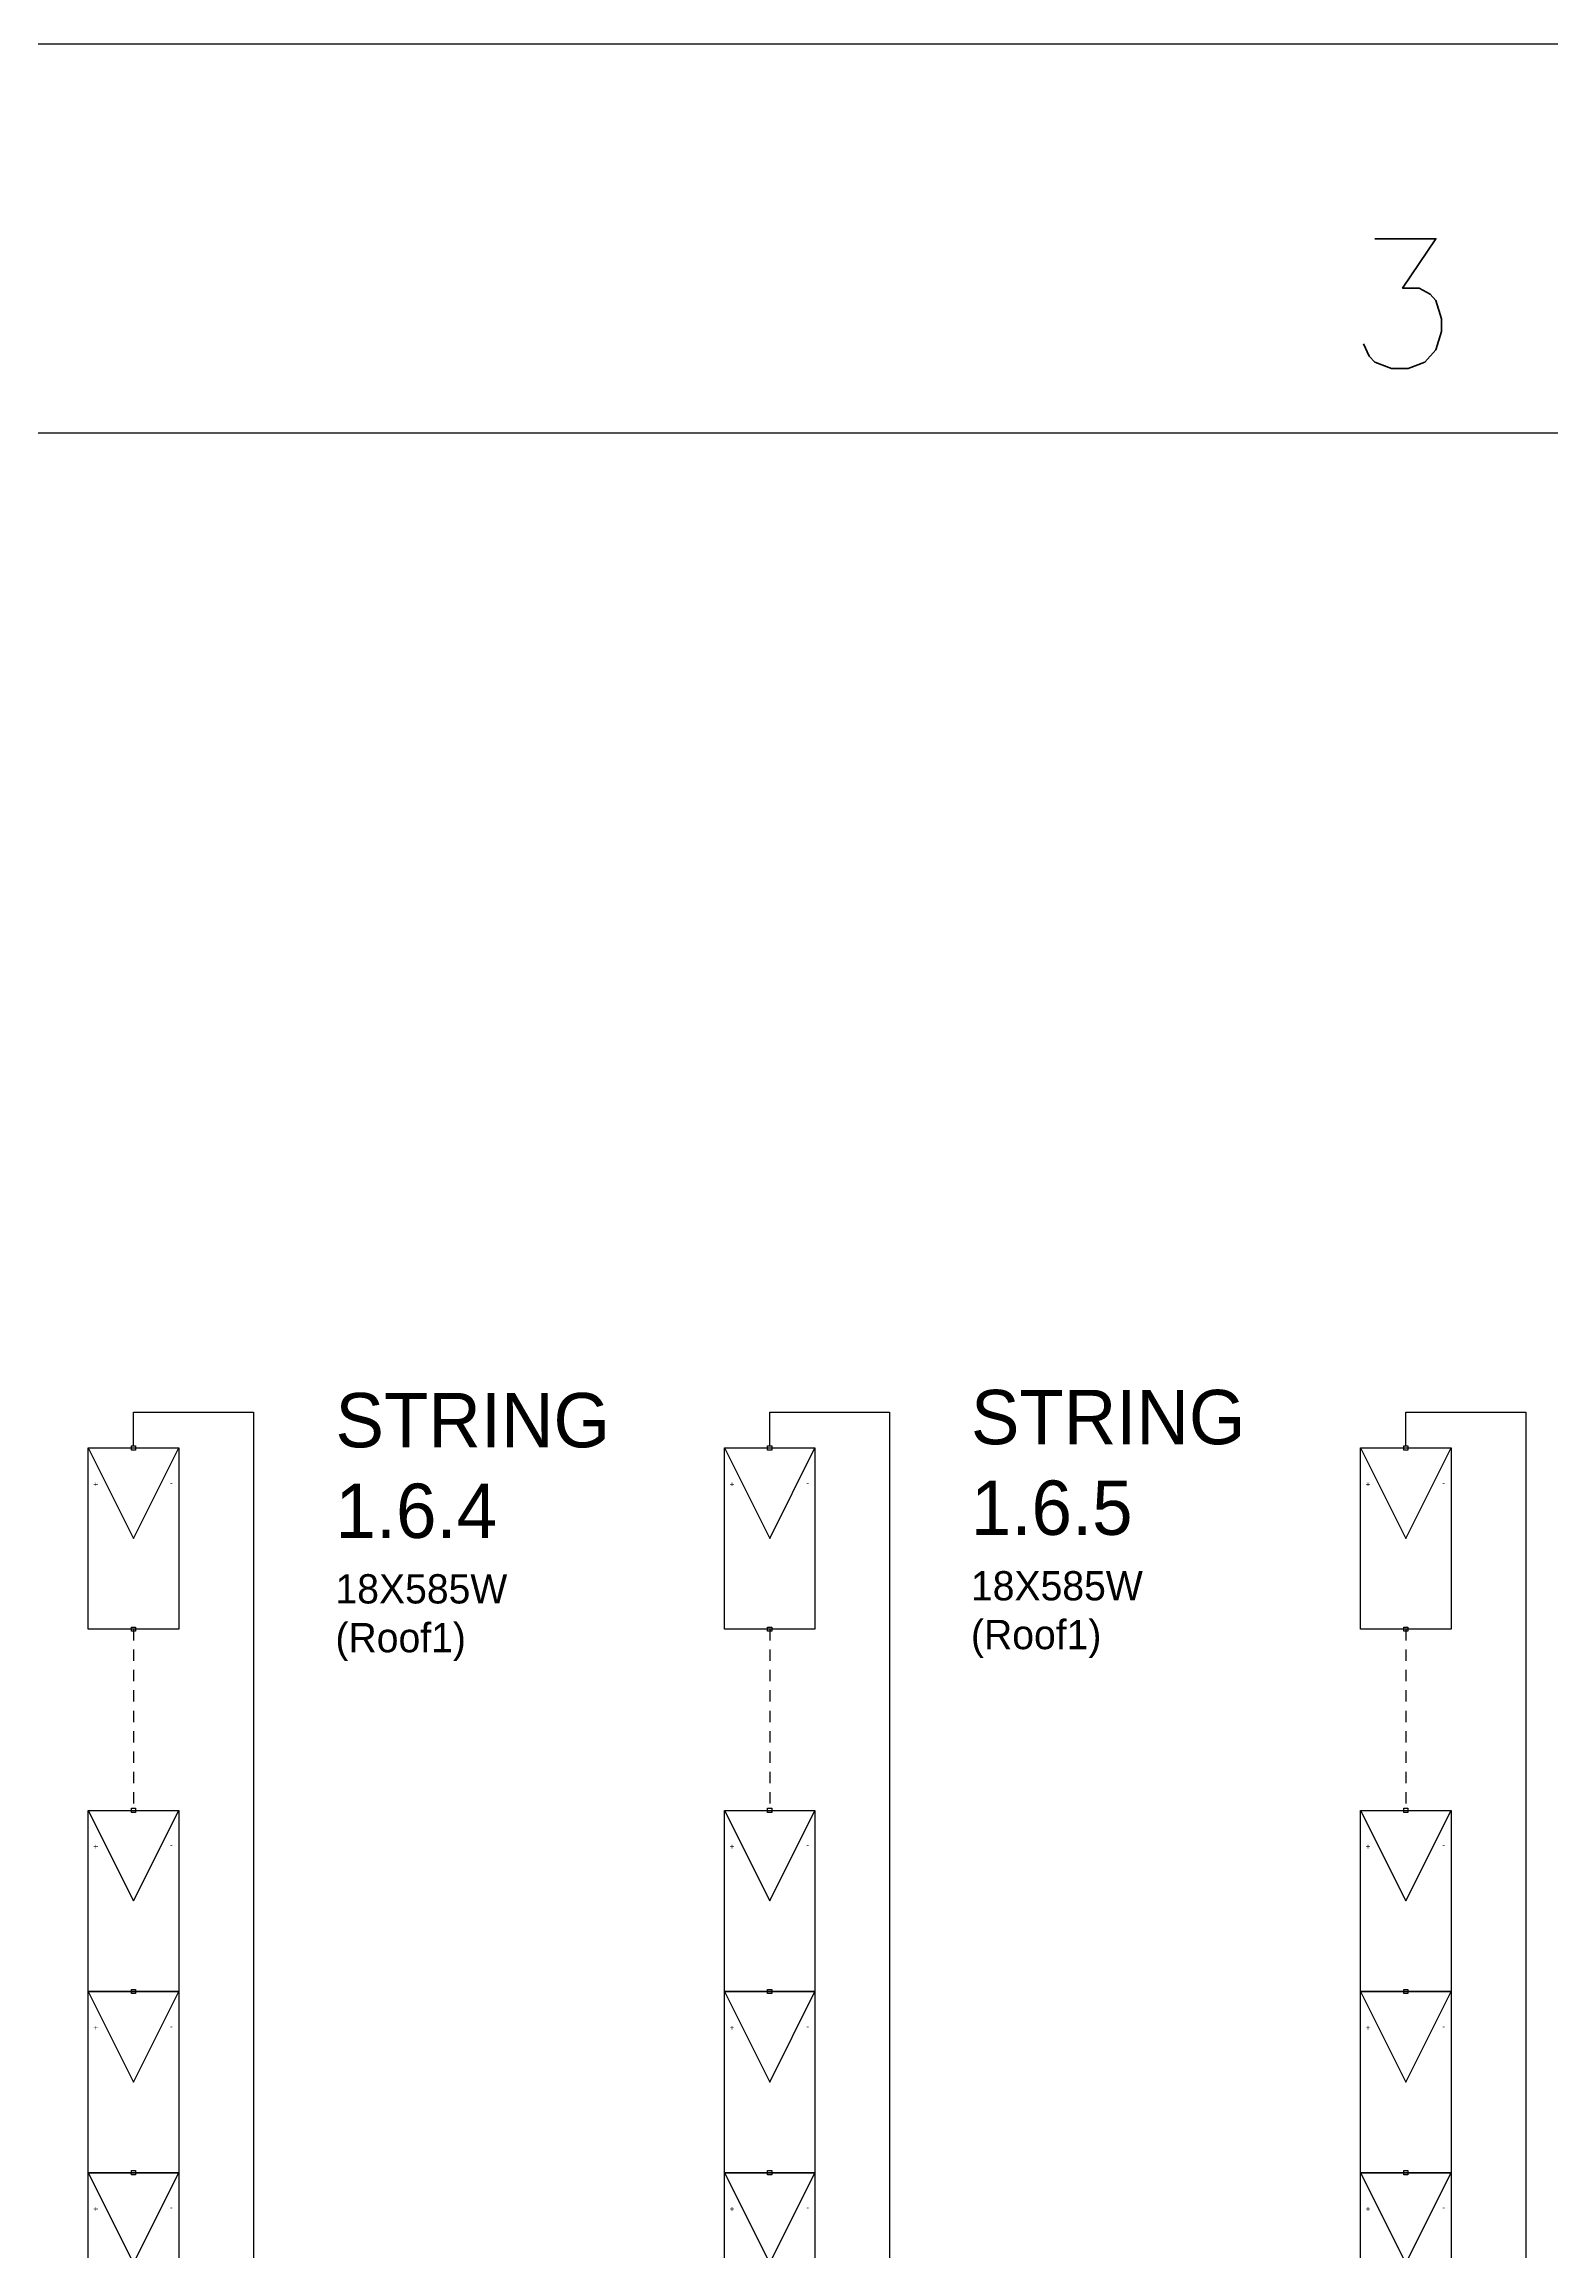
# Model space of a CAD drawing. Header units: inches. Extents: x 4 to 127, y -3 to 89.
# Drawn here: x 37.32 to 53.96, y 64.26 to 88.63 of the extents above; entities that cross this region are included whole.
import ezdxf
from ezdxf.enums import TextEntityAlignment as Align

# ---------------------------------------------------------------- set-up
doc = ezdxf.new("R2010")
doc.units = ezdxf.units.IN
doc.header["$MEASUREMENT"] = 0
doc.linetypes.add('HIDDEN2', pattern=[0.1875, 0.125, -0.0625])
for name, color, linetype in [('RED_12AWG', 1, 'Continuous'), ('SYMS', 7, 'Continuous'), ('Title Block', 7, 'Continuous'), ('Viewport', 7, 'Continuous')]:
    doc.layers.add(name, color=color, linetype=linetype)
doc.styles.add('Roman', font='romans')
doc.styles.add('WD', font='romans.shx')

# ---------------------------------------------------------------- blocks, each defined once
blk = doc.blocks.new('ANSI_border_C')
at = {"layer": 'Title Block'}
for p, q in [((21, 16), (0, 16)), ((20.5, 15.25), (0.5, 15.25))]:
    blk.add_line(p, q, dxfattribs=at)
at = {"layer": 'Title Block', "style": 'Roman'}
blk.add_text('3', height=0.25, dxfattribs=at).set_placement((8, 15.5), align=Align.MIDDLE_CENTER)
blk = doc.blocks.new('JIC_border_C')
at = {"xscale": 5.726708801404052, "yscale": 5.726708801404052, "zscale": 5.726708801404052}
blk.add_blockref('ANSI_border_C', (6.5, -3), dxfattribs=at)
blk = doc.blocks.new('HT0_01')
for p, q in [((-0.0625, 0.0625), (0.0625, 0.0625)), ((-0.0625, -0.0625), (-0.0625, 0.0625)), ((0.0625, 0.0625), (0.0625, -0.0625)), ((0.0625, -0.0625), (-0.0625, -0.0625))]:
    blk.add_line(p, q)
at = {"style": 'WD', "flags": 1}
for tag, p in [('X4TERM01', (-0.0625, 0)), ('X2TERM01', (0, 0.0625)), ('X1TERM01', (0.0625, 0)), ('X8TERM01', (0, -0.0625))]:
    blk.add_attdef(tag, p, '', height=0.01, dxfattribs=at)
blk = doc.blocks.new('PVM')
at = {"color": 5}
for p, q in [((2, 1), (1, 0.5)), ((1, 0.5), (2, 0))]:
    blk.add_line(p, q, dxfattribs=at)
blk.add_lwpolyline([(0, 1), (2, 1), (2, 0), (0, 0)], close=True, dxfattribs=at)
at = {"layer": 'SYMS', "color": 5, "xscale": 0.3699338068975089, "yscale": 0.3699338068975089, "zscale": 0.3699338068975089}
for p in [(0, 0.5), (2, 0.5)]:
    blk.add_blockref('HT0_01', p, dxfattribs=at)
at = {"color": 5, "char_height": 0.065, "attachment_point": 1}
for s, insert, rotation in [('+', (1.625, 0.883), 180), ('-', (1.57, 0.067), 90)]:
    blk.add_mtext_dynamic_manual_height_columns(s, width=0.09892, gutter_width=0.325, heights=[0], dxfattribs=dict(at, insert=insert, rotation=rotation))

msp = doc.modelspace()

# ---------------------------------------------------------------- linework, layer by layer
at = {"layer": 'RED_12AWG'}
for p, q in [((38.304, 73.155), (38.304, 73.525)), ((38.304, 73.525), (39.629, 73.525)), ((39.629, 73.525), (39.629, 25.727)), ((45.327, 73.155), (45.327, 73.525)), ((45.327, 73.525), (46.651, 73.525)), ((46.651, 73.525), (46.651, 25.727)), ((52.35, 73.155), (52.35, 73.525)), ((52.35, 73.525), (53.674, 73.525)), ((53.674, 73.525), (53.674, 25.727))]:
    msp.add_line(p, q, dxfattribs=at)
at = {"layer": 'RED_12AWG', "linetype": 'HIDDEN2'}
for p, q in [((38.304, 71.131), (38.304, 69.131)), ((45.327, 71.131), (45.327, 69.131)), ((52.35, 71.131), (52.35, 69.131))]:
    msp.add_line(p, q, dxfattribs=at)

# ---------------------------------------------------------------- block references
at = {"layer": 'SYMS', "rotation": 90}
for p in [(38.804, 71.131), (45.827, 71.131), (52.85, 71.131), (38.804, 67.131), (45.827, 67.131), (52.85, 67.131), (38.804, 65.131), (45.827, 65.131), (52.85, 65.131), (38.804, 63.131), (45.827, 63.131), (52.85, 63.131)]:
    msp.add_blockref('PVM', p, dxfattribs=at)
at = {"layer": 'Viewport'}
msp.add_blockref('JIC_border_C', (0, 0), dxfattribs=at)

# ---------------------------------------------------------------- texts
at = {"char_height": 0.6, "attachment_point": 1}
for s, insert in [('{\\C240;\\c2367469;STRING 1.6.4^J\\H0.53846x;\\C256;\\c0;18X585W^J(Roof1)}', (40.533, 73.738)), ('{\\C240;\\c2367469;STRING 1.6.5^J\\H0.53846x;\\C256;\\c0;18X585W^J(Roof1)}', (47.549, 73.772))]:
    msp.add_mtext_dynamic_manual_height_columns(s, width=1.91071, gutter_width=0.325, heights=[0], dxfattribs=dict(at, insert=insert))

doc.saveas('drawing.dxf')
